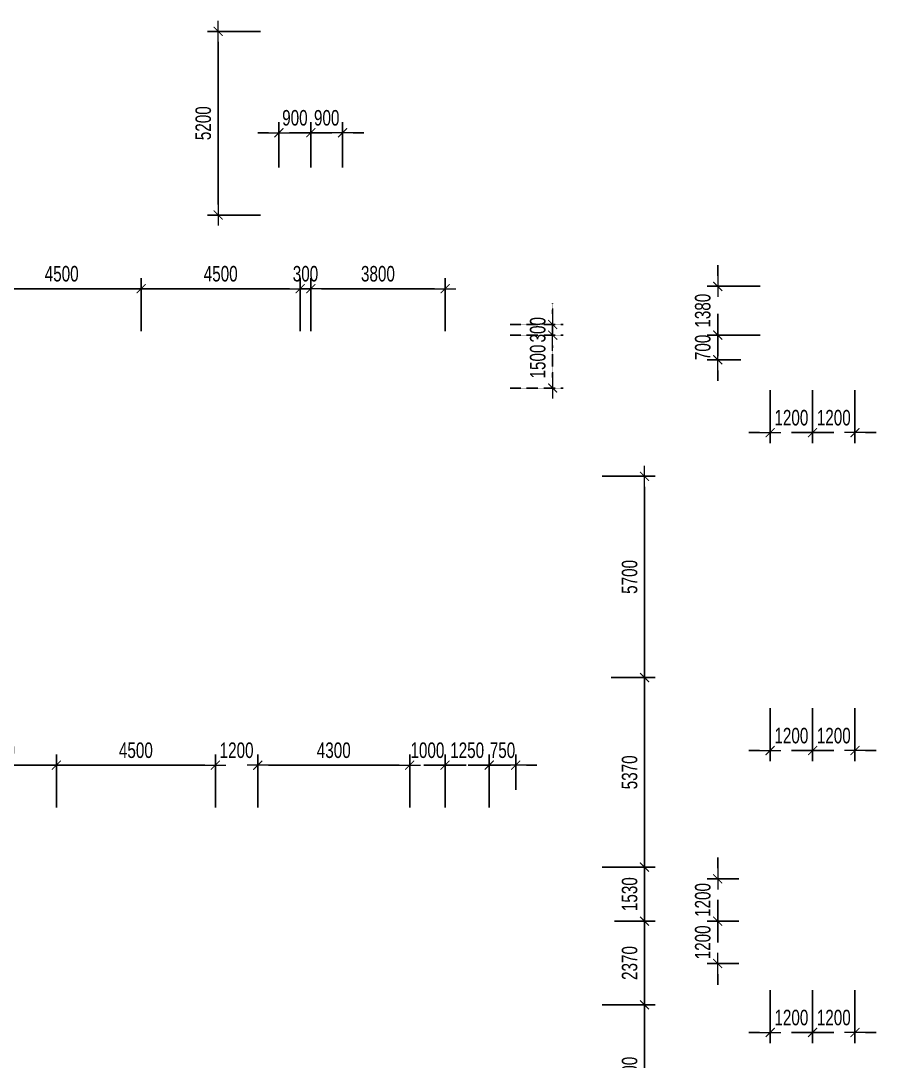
# Model space of a CAD drawing. Header units: millimetres. Extents: x -270655 to 676466, y -1281 to 105022.
# Drawn here: x 74994 to 99200, y 60735 to 90200 of the extents above; entities that cross this region are included whole.
import ezdxf

# ---------------------------------------------------------------- set-up
doc = ezdxf.new("R2010")
doc.units = ezdxf.units.MM
doc.linetypes.add('HIDDEN2', pattern=[4.7625, 3.175, -1.5875])
doc.layers.get('Defpoints').update_dxf_attribs({"color": 151, "lineweight": 9})
doc.layers.add('NDC_S_BEAM', color=3, linetype='HIDDEN2', lineweight=20)
doc.layers.add('NDC_S_DIM', color=1, linetype='Continuous', lineweight=15)
doc.styles.add('NDC_DIM', font='', dxfattribs={"width": 0.75})
doc.styles.get('NDC_DIM').set_extended_font_data('Dotum')
doc.dimstyles.new('NDC_dim_200', dxfattribs={"dimscale": 200, "dimtxt": 2.2, "dimasz": 1.5, "dimexe": 1.5, "dimexo": 2.5, "dimgap": 1, "dimtad": 1, "dimdec": 0, "dimzin": 0, "dimdsep": 46, "dimtxsty": 'NDC_DIM', "dimblk": 'DIMMARK', "dimcen": 0.09, "dimdle": 1.2, "dimclrd": 1, "dimclre": 1, "dimclrt": 3, "dimadec": 0, "dimazin": 0, "dimtfac": 1, "dimtdec": 0, "dimtix": 1, "dimtofl": 0, "dimtmove": 0, "dimatfit": 3, "dimfxl": 6, "dimfxlon": 1, "dimtolj": 1, "dimtzin": 0, "dimarcsym": 0})

# ---------------------------------------------------------------- blocks, each defined once
blk = doc.blocks.new('DIMMARK')
at = {"layer": 'NDC_S_DIM', "color": 1}
blk.add_line((-1.5, 0), (1, 0), dxfattribs=at)
at = {"layer": 'NDC_S_DIM', "color": 2, "const_width": 0.1}
blk.add_lwpolyline([(-0.424, -0.424), (0.424, 0.424)], dxfattribs=at)
blk = doc.blocks.new('*D275')
at = {"layer": 'Defpoints', "color": 0, "transparency": 16777216}
for p in [(78400, 82613), (73900, 77300), (78400, 77300)]:
    blk.add_point(p, dxfattribs=at)
at = {"layer": 'NDC_S_DIM', "color": 1, "lineweight": -2, "transparency": 16777216}
for p, q in [((73900, 81413), (73900, 82913)), ((78400, 81413), (78400, 82913)), ((74200, 82613), (78100, 82613))]:
    blk.add_line(p, q, dxfattribs=at)
at = {"layer": 'NDC_S_DIM', "color": 1, "lineweight": -2, "transparency": 16777216, "xscale": 300, "yscale": 300, "zscale": 300, "rotation": 180}
blk.add_blockref('DIMMARK', (73900, 82613), dxfattribs=at)
at = {"layer": 'NDC_S_DIM', "color": 1, "lineweight": -2, "transparency": 16777216, "xscale": 300, "yscale": 300, "zscale": 300}
blk.add_blockref('DIMMARK', (78400, 82613), dxfattribs=at)
at = {"layer": 'NDC_S_DIM', "color": 3, "transparency": 16777216, "insert": (76150, 83034), "char_height": 440, "attachment_point": 5, "style": 'NDC_DIM'}
blk.add_mtext('\\A1;4500', dxfattribs=at)
blk = doc.blocks.new('*D276')
at = {"layer": 'Defpoints', "color": 0, "transparency": 16777216}
for p in [(82900, 82613), (78400, 77300), (82900, 77300)]:
    blk.add_point(p, dxfattribs=at)
at = {"layer": 'NDC_S_DIM', "color": 1, "lineweight": -2, "transparency": 16777216}
for p, q in [((78400, 81413), (78400, 82913)), ((82900, 81413), (82900, 82913)), ((78700, 82613), (82600, 82613))]:
    blk.add_line(p, q, dxfattribs=at)
at = {"layer": 'NDC_S_DIM', "color": 1, "lineweight": -2, "transparency": 16777216, "xscale": 300, "yscale": 300, "zscale": 300, "rotation": 180}
blk.add_blockref('DIMMARK', (78400, 82613), dxfattribs=at)
at = {"layer": 'NDC_S_DIM', "color": 1, "lineweight": -2, "transparency": 16777216, "xscale": 300, "yscale": 300, "zscale": 300}
blk.add_blockref('DIMMARK', (82900, 82613), dxfattribs=at)
at = {"layer": 'NDC_S_DIM', "color": 3, "transparency": 16777216, "insert": (80650, 83034), "char_height": 440, "attachment_point": 5, "style": 'NDC_DIM'}
blk.add_mtext('\\A1;4500', dxfattribs=at)
blk = doc.blocks.new('*D277')
at = {"layer": 'Defpoints', "color": 0, "transparency": 16777216}
for p in [(83200, 82613), (82900, 77300), (83200, 77300)]:
    blk.add_point(p, dxfattribs=at)
at = {"layer": 'NDC_S_DIM', "color": 1, "lineweight": -2, "transparency": 16777216}
for p, q in [((82900, 81413), (82900, 82913)), ((83200, 81413), (83200, 82913)), ((82600, 82613), (82300, 82613)), ((83500, 82613), (83800, 82613))]:
    blk.add_line(p, q, dxfattribs=at)
at = {"layer": 'NDC_S_DIM', "color": 1, "lineweight": -2, "transparency": 16777216, "xscale": 300, "yscale": 300, "zscale": 300}
blk.add_blockref('DIMMARK', (82900, 82613), dxfattribs=at)
at = {"layer": 'NDC_S_DIM', "color": 1, "lineweight": -2, "transparency": 16777216, "xscale": 300, "yscale": 300, "zscale": 300, "rotation": 180}
blk.add_blockref('DIMMARK', (83200, 82613), dxfattribs=at)
at = {"layer": 'NDC_S_DIM', "color": 3, "transparency": 16777216, "insert": (83050, 83034), "char_height": 440, "attachment_point": 5, "style": 'NDC_DIM'}
blk.add_mtext('\\A1;300', dxfattribs=at)
blk = doc.blocks.new('*D278')
at = {"layer": 'Defpoints', "color": 0, "transparency": 16777216}
for p in [(87000, 82613), (87000, 78189), (83200, 77300)]:
    blk.add_point(p, dxfattribs=at)
at = {"layer": 'NDC_S_DIM', "color": 1, "lineweight": -2, "transparency": 16777216}
for p, q in [((83200, 81413), (83200, 82913)), ((87000, 81413), (87000, 82913)), ((83500, 82613), (86700, 82613))]:
    blk.add_line(p, q, dxfattribs=at)
at = {"layer": 'NDC_S_DIM', "color": 1, "lineweight": -2, "transparency": 16777216, "xscale": 300, "yscale": 300, "zscale": 300, "rotation": 180}
blk.add_blockref('DIMMARK', (83200, 82613), dxfattribs=at)
at = {"layer": 'NDC_S_DIM', "color": 1, "lineweight": -2, "transparency": 16777216, "xscale": 300, "yscale": 300, "zscale": 300}
blk.add_blockref('DIMMARK', (87000, 82613), dxfattribs=at)
at = {"layer": 'NDC_S_DIM', "color": 3, "transparency": 16777216, "insert": (85100, 83034), "char_height": 440, "attachment_point": 5, "style": 'NDC_DIM'}
blk.add_mtext('\\A1;3800', dxfattribs=at)
blk = doc.blocks.new('*D253')
at = {"layer": 'Defpoints', "color": 0, "transparency": 16777216}
for p in [(76000, 69119), (76000, 66230), (72700, 65790)]:
    blk.add_point(p, dxfattribs=at)
at = {"layer": 'NDC_S_DIM', "color": 1, "lineweight": -2, "transparency": 16777216}
for p, q in [((72700, 67919), (72700, 69419)), ((76000, 67919), (76000, 69419)), ((73000, 69119), (75700, 69119))]:
    blk.add_line(p, q, dxfattribs=at)
at = {"layer": 'NDC_S_DIM', "color": 1, "lineweight": -2, "transparency": 16777216, "xscale": 300, "yscale": 300, "zscale": 300, "rotation": 180}
blk.add_blockref('DIMMARK', (72700, 69119), dxfattribs=at)
at = {"layer": 'NDC_S_DIM', "color": 1, "lineweight": -2, "transparency": 16777216, "xscale": 300, "yscale": 300, "zscale": 300}
blk.add_blockref('DIMMARK', (76000, 69119), dxfattribs=at)
at = {"layer": 'NDC_S_DIM', "color": 3, "transparency": 16777216, "insert": (74350, 69539), "char_height": 440, "attachment_point": 5, "style": 'NDC_DIM'}
blk.add_mtext('\\A1;3300', dxfattribs=at)
blk = doc.blocks.new('*D254')
at = {"layer": 'Defpoints', "color": 0, "transparency": 16777216}
for p in [(80500, 69119), (76000, 66230), (80500, 66230)]:
    blk.add_point(p, dxfattribs=at)
at = {"layer": 'NDC_S_DIM', "color": 1, "lineweight": -2, "transparency": 16777216}
for p, q in [((76000, 67919), (76000, 69419)), ((80500, 67919), (80500, 69419)), ((76300, 69119), (80200, 69119))]:
    blk.add_line(p, q, dxfattribs=at)
at = {"layer": 'NDC_S_DIM', "color": 1, "lineweight": -2, "transparency": 16777216, "xscale": 300, "yscale": 300, "zscale": 300, "rotation": 180}
blk.add_blockref('DIMMARK', (76000, 69119), dxfattribs=at)
at = {"layer": 'NDC_S_DIM', "color": 1, "lineweight": -2, "transparency": 16777216, "xscale": 300, "yscale": 300, "zscale": 300}
blk.add_blockref('DIMMARK', (80500, 69119), dxfattribs=at)
at = {"layer": 'NDC_S_DIM', "color": 3, "transparency": 16777216, "insert": (78250, 69539), "char_height": 440, "attachment_point": 5, "style": 'NDC_DIM'}
blk.add_mtext('\\A1;4500', dxfattribs=at)
blk = doc.blocks.new('*D255')
at = {"layer": 'Defpoints', "color": 0, "transparency": 16777216}
for p in [(81700, 69119), (80500, 65790), (81700, 65790)]:
    blk.add_point(p, dxfattribs=at)
at = {"layer": 'NDC_S_DIM', "color": 1, "lineweight": -2, "transparency": 16777216}
for p, q in [((80500, 67919), (80500, 69419)), ((81700, 67919), (81700, 69419)), ((80200, 69119), (79900, 69119)), ((82000, 69119), (82300, 69119))]:
    blk.add_line(p, q, dxfattribs=at)
at = {"layer": 'NDC_S_DIM', "color": 1, "lineweight": -2, "transparency": 16777216, "xscale": 300, "yscale": 300, "zscale": 300}
blk.add_blockref('DIMMARK', (80500, 69119), dxfattribs=at)
at = {"layer": 'NDC_S_DIM', "color": 1, "lineweight": -2, "transparency": 16777216, "xscale": 300, "yscale": 300, "zscale": 300, "rotation": 180}
blk.add_blockref('DIMMARK', (81700, 69119), dxfattribs=at)
at = {"layer": 'NDC_S_DIM', "color": 3, "transparency": 16777216, "insert": (81100, 69539), "char_height": 440, "attachment_point": 5, "style": 'NDC_DIM'}
blk.add_mtext('\\A1;1200', dxfattribs=at)
blk = doc.blocks.new('*D256')
at = {"layer": 'Defpoints', "color": 0, "transparency": 16777216}
for p in [(86000, 69119), (86000, 66230), (81700, 65790)]:
    blk.add_point(p, dxfattribs=at)
at = {"layer": 'NDC_S_DIM', "color": 1, "lineweight": -2, "transparency": 16777216}
for p, q in [((81700, 67919), (81700, 69419)), ((86000, 67919), (86000, 69419)), ((82000, 69119), (85700, 69119))]:
    blk.add_line(p, q, dxfattribs=at)
at = {"layer": 'NDC_S_DIM', "color": 1, "lineweight": -2, "transparency": 16777216, "xscale": 300, "yscale": 300, "zscale": 300, "rotation": 180}
blk.add_blockref('DIMMARK', (81700, 69119), dxfattribs=at)
at = {"layer": 'NDC_S_DIM', "color": 1, "lineweight": -2, "transparency": 16777216, "xscale": 300, "yscale": 300, "zscale": 300}
blk.add_blockref('DIMMARK', (86000, 69119), dxfattribs=at)
at = {"layer": 'NDC_S_DIM', "color": 3, "transparency": 16777216, "insert": (83850, 69539), "char_height": 440, "attachment_point": 5, "style": 'NDC_DIM'}
blk.add_mtext('\\A1;4300', dxfattribs=at)
blk = doc.blocks.new('*D257')
at = {"layer": 'Defpoints', "color": 0, "transparency": 16777216}
for p in [(87000, 69119), (86000, 66230), (87000, 65790)]:
    blk.add_point(p, dxfattribs=at)
at = {"layer": 'NDC_S_DIM', "color": 1, "lineweight": -2, "transparency": 16777216}
for p, q in [((86000, 67919), (86000, 69419)), ((87000, 67919), (87000, 69419)), ((85700, 69119), (85400, 69119)), ((87300, 69119), (87600, 69119))]:
    blk.add_line(p, q, dxfattribs=at)
at = {"layer": 'NDC_S_DIM', "color": 1, "lineweight": -2, "transparency": 16777216, "xscale": 300, "yscale": 300, "zscale": 300}
blk.add_blockref('DIMMARK', (86000, 69119), dxfattribs=at)
at = {"layer": 'NDC_S_DIM', "color": 1, "lineweight": -2, "transparency": 16777216, "xscale": 300, "yscale": 300, "zscale": 300, "rotation": 180}
blk.add_blockref('DIMMARK', (87000, 69119), dxfattribs=at)
at = {"layer": 'NDC_S_DIM', "color": 3, "transparency": 16777216, "insert": (86500, 69539), "char_height": 440, "attachment_point": 5, "style": 'NDC_DIM'}
blk.add_mtext('\\A1;1000', dxfattribs=at)
blk = doc.blocks.new('*D258')
at = {"layer": 'Defpoints', "color": 0, "transparency": 16777216}
for p in [(88250, 69119), (88250, 66088), (87000, 65790)]:
    blk.add_point(p, dxfattribs=at)
at = {"layer": 'NDC_S_DIM', "color": 1, "lineweight": -2, "transparency": 16777216}
for p, q in [((87000, 67919), (87000, 69419)), ((88250, 67919), (88250, 69419)), ((86700, 69119), (86400, 69119)), ((88550, 69119), (88850, 69119))]:
    blk.add_line(p, q, dxfattribs=at)
at = {"layer": 'NDC_S_DIM', "color": 1, "lineweight": -2, "transparency": 16777216, "xscale": 300, "yscale": 300, "zscale": 300}
blk.add_blockref('DIMMARK', (87000, 69119), dxfattribs=at)
at = {"layer": 'NDC_S_DIM', "color": 1, "lineweight": -2, "transparency": 16777216, "xscale": 300, "yscale": 300, "zscale": 300, "rotation": 180}
blk.add_blockref('DIMMARK', (88250, 69119), dxfattribs=at)
at = {"layer": 'NDC_S_DIM', "color": 3, "transparency": 16777216, "insert": (87625, 69539), "char_height": 440, "attachment_point": 5, "style": 'NDC_DIM'}
blk.add_mtext('\\A1;1250', dxfattribs=at)
blk = doc.blocks.new('*D272')
at = {"layer": 'Defpoints', "color": 0, "transparency": 16777216}
for p in [(89000, 77300), (91201, 71600), (92643, 71600)]:
    blk.add_point(p, dxfattribs=at)
at = {"layer": 'NDC_S_DIM', "color": 1, "lineweight": -2, "transparency": 16777216}
for p, q in [((91443, 77300), (92943, 77300)), ((92643, 77000), (92643, 71900)), ((91701, 71600), (92943, 71600))]:
    blk.add_line(p, q, dxfattribs=at)
at = {"layer": 'NDC_S_DIM', "color": 1, "lineweight": -2, "transparency": 16777216, "xscale": 300, "yscale": 300, "zscale": 300}
for p, rotation in [((92643, 77300), 90), ((92643, 71600), 270)]:
    blk.add_blockref('DIMMARK', p, dxfattribs=dict(at, rotation=rotation))
at = {"layer": 'NDC_S_DIM', "color": 3, "transparency": 16777216, "insert": (92223, 74450), "char_height": 440, "attachment_point": 5, "rotation": 90, "style": 'NDC_DIM'}
blk.add_mtext('\\A1;5700', dxfattribs=at)
blk = doc.blocks.new('*D273')
at = {"layer": 'Defpoints', "color": 0, "transparency": 16777216}
for p in [(91201, 71600), (85500, 66230), (92643, 66230)]:
    blk.add_point(p, dxfattribs=at)
at = {"layer": 'NDC_S_DIM', "color": 1, "lineweight": -2, "transparency": 16777216}
for p, q in [((91701, 71600), (92943, 71600)), ((92643, 71300), (92643, 66530)), ((91443, 66230), (92943, 66230))]:
    blk.add_line(p, q, dxfattribs=at)
at = {"layer": 'NDC_S_DIM', "color": 1, "lineweight": -2, "transparency": 16777216, "xscale": 300, "yscale": 300, "zscale": 300}
for p, rotation in [((92643, 71600), 90), ((92643, 66230), 270)]:
    blk.add_blockref('DIMMARK', p, dxfattribs=dict(at, rotation=rotation))
at = {"layer": 'NDC_S_DIM', "color": 3, "transparency": 16777216, "insert": (92223, 68915), "char_height": 440, "attachment_point": 5, "rotation": 90, "style": 'NDC_DIM'}
blk.add_mtext('\\A1;5370', dxfattribs=at)
blk = doc.blocks.new('*D274')
at = {"layer": 'Defpoints', "color": 0, "transparency": 16777216}
for p in [(85500, 66230), (91293, 64700), (92643, 64700)]:
    blk.add_point(p, dxfattribs=at)
at = {"layer": 'NDC_S_DIM', "color": 1, "lineweight": -2, "transparency": 16777216}
for p, q in [((91443, 66230), (92943, 66230)), ((92643, 65930), (92643, 65000)), ((91793, 64700), (92943, 64700))]:
    blk.add_line(p, q, dxfattribs=at)
at = {"layer": 'NDC_S_DIM', "color": 1, "lineweight": -2, "transparency": 16777216, "xscale": 300, "yscale": 300, "zscale": 300}
for p, rotation in [((92643, 66230), 90), ((92643, 64700), 270)]:
    blk.add_blockref('DIMMARK', p, dxfattribs=dict(at, rotation=rotation))
at = {"layer": 'NDC_S_DIM', "color": 3, "transparency": 16777216, "insert": (92223, 65465), "char_height": 440, "attachment_point": 5, "rotation": 90, "style": 'NDC_DIM'}
blk.add_mtext('\\A1;1530', dxfattribs=at)
blk = doc.blocks.new('*D240')
at = {"layer": 'Defpoints', "color": 0, "transparency": 16777216}
for p in [(91293, 64700), (88000, 62330), (92643, 62330)]:
    blk.add_point(p, dxfattribs=at)
at = {"layer": 'NDC_S_DIM', "color": 1, "lineweight": -2, "transparency": 16777216}
for p, q in [((91793, 64700), (92943, 64700)), ((92643, 64400), (92643, 62630)), ((91443, 62330), (92943, 62330))]:
    blk.add_line(p, q, dxfattribs=at)
at = {"layer": 'NDC_S_DIM', "color": 1, "lineweight": -2, "transparency": 16777216, "xscale": 300, "yscale": 300, "zscale": 300}
for p, rotation in [((92643, 64700), 90), ((92643, 62330), 270)]:
    blk.add_blockref('DIMMARK', p, dxfattribs=dict(at, rotation=rotation))
at = {"layer": 'NDC_S_DIM', "color": 3, "transparency": 16777216, "insert": (92223, 63515), "char_height": 440, "attachment_point": 5, "rotation": 90, "style": 'NDC_DIM'}
blk.add_mtext('\\A1;2370', dxfattribs=at)
blk = doc.blocks.new('*D241')
at = {"layer": 'Defpoints', "color": 0, "transparency": 16777216}
for p in [(88000, 62330), (85500, 58430), (92643, 58430)]:
    blk.add_point(p, dxfattribs=at)
at = {"layer": 'NDC_S_DIM', "color": 1, "lineweight": -2, "transparency": 16777216}
for p, q in [((91443, 62330), (92943, 62330)), ((92643, 62030), (92643, 58730)), ((91443, 58430), (92943, 58430))]:
    blk.add_line(p, q, dxfattribs=at)
at = {"layer": 'NDC_S_DIM', "color": 1, "lineweight": -2, "transparency": 16777216, "xscale": 300, "yscale": 300, "zscale": 300}
for p, rotation in [((92643, 62330), 90), ((92643, 58430), 270)]:
    blk.add_blockref('DIMMARK', p, dxfattribs=dict(at, rotation=rotation))
at = {"layer": 'NDC_S_DIM', "color": 3, "transparency": 16777216, "insert": (92223, 60380), "char_height": 440, "attachment_point": 5, "rotation": 90, "style": 'NDC_DIM'}
blk.add_mtext('\\A1;3900', dxfattribs=at)
blk = doc.blocks.new('*D196')
at = {"layer": 'Defpoints', "color": 0, "transparency": 16777216}
for p in [(83200, 89900), (80579, 84700), (82300, 84700)]:
    blk.add_point(p, dxfattribs=at)
at = {"layer": 'NDC_S_DIM', "color": 1, "lineweight": -2, "transparency": 16777216}
for p, q in [((81779, 89900), (80279, 89900)), ((80579, 89600), (80579, 85000)), ((81779, 84700), (80279, 84700))]:
    blk.add_line(p, q, dxfattribs=at)
at = {"layer": 'NDC_S_DIM', "color": 1, "lineweight": -2, "transparency": 16777216, "xscale": 300, "yscale": 300, "zscale": 300}
for p, rotation in [((80579, 89900), 90), ((80579, 84700), 270)]:
    blk.add_blockref('DIMMARK', p, dxfattribs=dict(at, rotation=rotation))
at = {"layer": 'NDC_S_DIM', "color": 3, "transparency": 16777216, "insert": (80158, 87300), "char_height": 440, "attachment_point": 5, "rotation": 90, "style": 'NDC_DIM'}
blk.add_mtext('\\A1;5200', dxfattribs=at)
blk = doc.blocks.new('*D544')
at = {"layer": 'Defpoints', "color": 0, "transparency": 16777216}
for p in [(96200, 63441), (97400, 63441), (97400, 61548)]:
    blk.add_point(p, dxfattribs=at)
at = {"layer": 'NDC_S_DIM', "color": 1, "lineweight": -2, "transparency": 16777216}
for p, q in [((96200, 62748), (96200, 61248)), ((97400, 62748), (97400, 61248)), ((95900, 61548), (95600, 61548)), ((97700, 61548), (98000, 61548))]:
    blk.add_line(p, q, dxfattribs=at)
at = {"layer": 'NDC_S_DIM', "color": 1, "lineweight": -2, "transparency": 16777216, "xscale": 300, "yscale": 300, "zscale": 300}
blk.add_blockref('DIMMARK', (96200, 61548), dxfattribs=at)
at = {"layer": 'NDC_S_DIM', "color": 1, "lineweight": -2, "transparency": 16777216, "xscale": 300, "yscale": 300, "zscale": 300, "rotation": 180}
blk.add_blockref('DIMMARK', (97400, 61548), dxfattribs=at)
at = {"layer": 'NDC_S_DIM', "color": 3, "transparency": 16777216, "insert": (96800, 61968), "char_height": 440, "attachment_point": 5, "style": 'NDC_DIM'}
blk.add_mtext('\\A1;1200', dxfattribs=at)
blk = doc.blocks.new('*D545')
at = {"layer": 'Defpoints', "color": 0, "transparency": 16777216}
for p in [(97400, 63441), (98600, 63441), (98600, 61548)]:
    blk.add_point(p, dxfattribs=at)
at = {"layer": 'NDC_S_DIM', "color": 1, "lineweight": -2, "transparency": 16777216}
for p, q in [((97400, 62748), (97400, 61248)), ((98600, 62748), (98600, 61248)), ((97100, 61548), (96800, 61548)), ((98900, 61548), (99200, 61548))]:
    blk.add_line(p, q, dxfattribs=at)
at = {"layer": 'NDC_S_DIM', "color": 1, "lineweight": -2, "transparency": 16777216, "xscale": 300, "yscale": 300, "zscale": 300}
blk.add_blockref('DIMMARK', (97400, 61548), dxfattribs=at)
at = {"layer": 'NDC_S_DIM', "color": 1, "lineweight": -2, "transparency": 16777216, "xscale": 300, "yscale": 300, "zscale": 300, "rotation": 180}
blk.add_blockref('DIMMARK', (98600, 61548), dxfattribs=at)
at = {"layer": 'NDC_S_DIM', "color": 3, "transparency": 16777216, "insert": (98000, 61968), "char_height": 440, "attachment_point": 5, "style": 'NDC_DIM'}
blk.add_mtext('\\A1;1200', dxfattribs=at)
blk = doc.blocks.new('*D546')
at = {"layer": 'Defpoints', "color": 0, "transparency": 16777216}
for p in [(95816, 65900), (94715, 64700), (95816, 64700)]:
    blk.add_point(p, dxfattribs=at)
at = {"layer": 'NDC_S_DIM', "color": 1, "lineweight": -2, "transparency": 16777216}
for p, q in [((94715, 66200), (94715, 66500)), ((95316, 65900), (94415, 65900)), ((95316, 64700), (94415, 64700)), ((94715, 64400), (94715, 64100))]:
    blk.add_line(p, q, dxfattribs=at)
at = {"layer": 'NDC_S_DIM', "color": 1, "lineweight": -2, "transparency": 16777216, "xscale": 300, "yscale": 300, "zscale": 300}
for p, rotation in [((94715, 65900), 270), ((94715, 64700), 90)]:
    blk.add_blockref('DIMMARK', p, dxfattribs=dict(at, rotation=rotation))
at = {"layer": 'NDC_S_DIM', "color": 3, "transparency": 16777216, "insert": (94294, 65300), "char_height": 440, "attachment_point": 5, "rotation": 90, "style": 'NDC_DIM'}
blk.add_mtext('\\A1;1200', dxfattribs=at)
blk = doc.blocks.new('*D547')
at = {"layer": 'Defpoints', "color": 0, "transparency": 16777216}
for p in [(95816, 64700), (94715, 63500), (95816, 63500)]:
    blk.add_point(p, dxfattribs=at)
at = {"layer": 'NDC_S_DIM', "color": 1, "lineweight": -2, "transparency": 16777216}
for p, q in [((94715, 65000), (94715, 65300)), ((95316, 64700), (94415, 64700)), ((95316, 63500), (94415, 63500)), ((94715, 63200), (94715, 62900))]:
    blk.add_line(p, q, dxfattribs=at)
at = {"layer": 'NDC_S_DIM', "color": 1, "lineweight": -2, "transparency": 16777216, "xscale": 300, "yscale": 300, "zscale": 300}
for p, rotation in [((94715, 64700), 270), ((94715, 63500), 90)]:
    blk.add_blockref('DIMMARK', p, dxfattribs=dict(at, rotation=rotation))
at = {"layer": 'NDC_S_DIM', "color": 3, "transparency": 16777216, "insert": (94294, 64100), "char_height": 440, "attachment_point": 5, "rotation": 90, "style": 'NDC_DIM'}
blk.add_mtext('\\A1;1200', dxfattribs=at)
blk = doc.blocks.new('*D552')
at = {"layer": 'Defpoints', "color": 0, "transparency": 16777216}
for p in [(96200, 71425), (97400, 71425), (97400, 69533)]:
    blk.add_point(p, dxfattribs=at)
at = {"layer": 'NDC_S_DIM', "color": 1, "lineweight": -2, "transparency": 16777216}
for p, q in [((96200, 70733), (96200, 69233)), ((97400, 70733), (97400, 69233)), ((95900, 69533), (95600, 69533)), ((97700, 69533), (98000, 69533))]:
    blk.add_line(p, q, dxfattribs=at)
at = {"layer": 'NDC_S_DIM', "color": 1, "lineweight": -2, "transparency": 16777216, "xscale": 300, "yscale": 300, "zscale": 300}
blk.add_blockref('DIMMARK', (96200, 69533), dxfattribs=at)
at = {"layer": 'NDC_S_DIM', "color": 1, "lineweight": -2, "transparency": 16777216, "xscale": 300, "yscale": 300, "zscale": 300, "rotation": 180}
blk.add_blockref('DIMMARK', (97400, 69533), dxfattribs=at)
at = {"layer": 'NDC_S_DIM', "color": 3, "transparency": 16777216, "insert": (96800, 69953), "char_height": 440, "attachment_point": 5, "style": 'NDC_DIM'}
blk.add_mtext('\\A1;1200', dxfattribs=at)
blk = doc.blocks.new('*D553')
at = {"layer": 'Defpoints', "color": 0, "transparency": 16777216}
for p in [(97400, 71425), (98600, 71425), (98600, 69533)]:
    blk.add_point(p, dxfattribs=at)
at = {"layer": 'NDC_S_DIM', "color": 1, "lineweight": -2, "transparency": 16777216}
for p, q in [((97400, 70733), (97400, 69233)), ((98600, 70733), (98600, 69233)), ((97100, 69533), (96800, 69533)), ((98900, 69533), (99200, 69533))]:
    blk.add_line(p, q, dxfattribs=at)
at = {"layer": 'NDC_S_DIM', "color": 1, "lineweight": -2, "transparency": 16777216, "xscale": 300, "yscale": 300, "zscale": 300}
blk.add_blockref('DIMMARK', (97400, 69533), dxfattribs=at)
at = {"layer": 'NDC_S_DIM', "color": 1, "lineweight": -2, "transparency": 16777216, "xscale": 300, "yscale": 300, "zscale": 300, "rotation": 180}
blk.add_blockref('DIMMARK', (98600, 69533), dxfattribs=at)
at = {"layer": 'NDC_S_DIM', "color": 3, "transparency": 16777216, "insert": (98000, 69953), "char_height": 440, "attachment_point": 5, "style": 'NDC_DIM'}
blk.add_mtext('\\A1;1200', dxfattribs=at)
blk = doc.blocks.new('*D554')
at = {"layer": 'Defpoints', "color": 0, "transparency": 16777216}
for p in [(96200, 80429), (97400, 80429), (97400, 78536)]:
    blk.add_point(p, dxfattribs=at)
at = {"layer": 'NDC_S_DIM', "color": 1, "lineweight": -2, "transparency": 16777216}
for p, q in [((96200, 79736), (96200, 78236)), ((97400, 79736), (97400, 78236)), ((95900, 78536), (95600, 78536)), ((97700, 78536), (98000, 78536))]:
    blk.add_line(p, q, dxfattribs=at)
at = {"layer": 'NDC_S_DIM', "color": 1, "lineweight": -2, "transparency": 16777216, "xscale": 300, "yscale": 300, "zscale": 300}
blk.add_blockref('DIMMARK', (96200, 78536), dxfattribs=at)
at = {"layer": 'NDC_S_DIM', "color": 1, "lineweight": -2, "transparency": 16777216, "xscale": 300, "yscale": 300, "zscale": 300, "rotation": 180}
blk.add_blockref('DIMMARK', (97400, 78536), dxfattribs=at)
at = {"layer": 'NDC_S_DIM', "color": 3, "transparency": 16777216, "insert": (96800, 78957), "char_height": 440, "attachment_point": 5, "style": 'NDC_DIM'}
blk.add_mtext('\\A1;1200', dxfattribs=at)
blk = doc.blocks.new('*D555')
at = {"layer": 'Defpoints', "color": 0, "transparency": 16777216}
for p in [(97400, 80429), (98600, 80429), (98600, 78536)]:
    blk.add_point(p, dxfattribs=at)
at = {"layer": 'NDC_S_DIM', "color": 1, "lineweight": -2, "transparency": 16777216}
for p, q in [((97400, 79736), (97400, 78236)), ((98600, 79736), (98600, 78236)), ((97100, 78536), (96800, 78536)), ((98900, 78536), (99200, 78536))]:
    blk.add_line(p, q, dxfattribs=at)
at = {"layer": 'NDC_S_DIM', "color": 1, "lineweight": -2, "transparency": 16777216, "xscale": 300, "yscale": 300, "zscale": 300}
blk.add_blockref('DIMMARK', (97400, 78536), dxfattribs=at)
at = {"layer": 'NDC_S_DIM', "color": 1, "lineweight": -2, "transparency": 16777216, "xscale": 300, "yscale": 300, "zscale": 300, "rotation": 180}
blk.add_blockref('DIMMARK', (98600, 78536), dxfattribs=at)
at = {"layer": 'NDC_S_DIM', "color": 3, "transparency": 16777216, "insert": (98000, 78957), "char_height": 440, "attachment_point": 5, "style": 'NDC_DIM'}
blk.add_mtext('\\A1;1200', dxfattribs=at)
blk = doc.blocks.new('*D556')
at = {"layer": 'Defpoints', "color": 0, "transparency": 16777216}
for p in [(96674, 82680), (94715, 81300), (97074, 81300)]:
    blk.add_point(p, dxfattribs=at)
at = {"layer": 'NDC_S_DIM', "color": 1, "lineweight": -2, "transparency": 16777216}
for p, q in [((94715, 82980), (94715, 83280)), ((95915, 82680), (94415, 82680)), ((95915, 81300), (94415, 81300)), ((94715, 81000), (94715, 80700))]:
    blk.add_line(p, q, dxfattribs=at)
at = {"layer": 'NDC_S_DIM', "color": 1, "lineweight": -2, "transparency": 16777216, "xscale": 300, "yscale": 300, "zscale": 300}
for p, rotation in [((94715, 82680), 270), ((94715, 81300), 90)]:
    blk.add_blockref('DIMMARK', p, dxfattribs=dict(at, rotation=rotation))
at = {"layer": 'NDC_S_DIM', "color": 3, "transparency": 16777216, "insert": (94294, 81990), "char_height": 440, "attachment_point": 5, "rotation": 90, "style": 'NDC_DIM'}
blk.add_mtext('\\A1;1380', dxfattribs=at)
blk = doc.blocks.new('*D557')
at = {"layer": 'Defpoints', "color": 0, "transparency": 16777216}
for p in [(97074, 81300), (94715, 80600), (95874, 80600)]:
    blk.add_point(p, dxfattribs=at)
at = {"layer": 'NDC_S_DIM', "color": 1, "lineweight": -2, "transparency": 16777216}
for p, q in [((94715, 81600), (94715, 81900)), ((95915, 81300), (94415, 81300)), ((95374, 80600), (94415, 80600)), ((94715, 80300), (94715, 80000))]:
    blk.add_line(p, q, dxfattribs=at)
at = {"layer": 'NDC_S_DIM', "color": 1, "lineweight": -2, "transparency": 16777216, "xscale": 300, "yscale": 300, "zscale": 300}
for p, rotation in [((94715, 81300), 270), ((94715, 80600), 90)]:
    blk.add_blockref('DIMMARK', p, dxfattribs=dict(at, rotation=rotation))
at = {"layer": 'NDC_S_DIM', "color": 3, "transparency": 16777216, "insert": (94294, 80950), "char_height": 440, "attachment_point": 5, "rotation": 90, "style": 'NDC_DIM'}
blk.add_mtext('\\A1;700', dxfattribs=at)
blk = doc.blocks.new('*D718')
at = {"layer": 'Defpoints', "color": 0, "transparency": 16777216}
for p in [(83200, 87030), (82300, 85542), (83200, 85542)]:
    blk.add_point(p, dxfattribs=at)
at = {"layer": 'NDC_S_DIM', "color": 1, "lineweight": -2, "transparency": 16777216}
for p, q in [((82300, 86042), (82300, 87330)), ((83200, 86042), (83200, 87330)), ((82000, 87030), (81700, 87030)), ((83500, 87030), (83800, 87030))]:
    blk.add_line(p, q, dxfattribs=at)
at = {"layer": 'NDC_S_DIM', "color": 1, "lineweight": -2, "transparency": 16777216, "xscale": 300, "yscale": 300, "zscale": 300}
blk.add_blockref('DIMMARK', (82300, 87030), dxfattribs=at)
at = {"layer": 'NDC_S_DIM', "color": 1, "lineweight": -2, "transparency": 16777216, "xscale": 300, "yscale": 300, "zscale": 300, "rotation": 180}
blk.add_blockref('DIMMARK', (83200, 87030), dxfattribs=at)
at = {"layer": 'NDC_S_DIM', "color": 3, "transparency": 16777216, "insert": (82750, 87450), "char_height": 440, "attachment_point": 5, "style": 'NDC_DIM'}
blk.add_mtext('\\A1;900', dxfattribs=at)
blk = doc.blocks.new('*D719')
at = {"layer": 'Defpoints', "color": 0, "transparency": 16777216}
for p in [(84100, 87030), (83200, 85542), (84100, 85542)]:
    blk.add_point(p, dxfattribs=at)
at = {"layer": 'NDC_S_DIM', "color": 1, "lineweight": -2, "transparency": 16777216}
for p, q in [((83200, 86042), (83200, 87330)), ((84100, 86042), (84100, 87330)), ((82900, 87030), (82600, 87030)), ((84400, 87030), (84700, 87030))]:
    blk.add_line(p, q, dxfattribs=at)
at = {"layer": 'NDC_S_DIM', "color": 1, "lineweight": -2, "transparency": 16777216, "xscale": 300, "yscale": 300, "zscale": 300}
blk.add_blockref('DIMMARK', (83200, 87030), dxfattribs=at)
at = {"layer": 'NDC_S_DIM', "color": 1, "lineweight": -2, "transparency": 16777216, "xscale": 300, "yscale": 300, "zscale": 300, "rotation": 180}
blk.add_blockref('DIMMARK', (84100, 87030), dxfattribs=at)
at = {"layer": 'NDC_S_DIM', "color": 3, "transparency": 16777216, "insert": (83650, 87450), "char_height": 440, "attachment_point": 5, "style": 'NDC_DIM'}
blk.add_mtext('\\A1;900', dxfattribs=at)
blk = doc.blocks.new('*D720')
at = {"layer": 'Defpoints', "color": 0, "transparency": 16777216}
for p in [(87806, 81600), (87806, 81300), (90044, 81300)]:
    blk.add_point(p, dxfattribs=at)
at = {"layer": 'NDC_S_BEAM', "color": 1, "lineweight": -2, "transparency": 16777216}
for p, q in [((90044, 81900), (90044, 82200)), ((88844, 81600), (90344, 81600)), ((88844, 81300), (90344, 81300)), ((90044, 81000), (90044, 80700))]:
    blk.add_line(p, q, dxfattribs=at)
at = {"layer": 'NDC_S_BEAM', "color": 1, "lineweight": -2, "transparency": 16777216, "xscale": 300, "yscale": 300, "zscale": 300}
for p, rotation in [((90044, 81600), 270), ((90044, 81300), 90)]:
    blk.add_blockref('DIMMARK', p, dxfattribs=dict(at, rotation=rotation))
at = {"layer": 'NDC_S_BEAM', "color": 3, "transparency": 16777216, "insert": (89624, 81450), "char_height": 440, "attachment_point": 5, "rotation": 90, "style": 'NDC_DIM'}
blk.add_mtext('\\A1;300', dxfattribs=at)
blk = doc.blocks.new('*D721')
at = {"layer": 'Defpoints', "color": 0, "transparency": 16777216}
for p in [(87806, 81300), (87806, 79800), (90044, 79800)]:
    blk.add_point(p, dxfattribs=at)
at = {"layer": 'NDC_S_BEAM', "color": 1, "lineweight": -2, "transparency": 16777216}
for p, q in [((88844, 81300), (90344, 81300)), ((90044, 81000), (90044, 80100)), ((88844, 79800), (90344, 79800))]:
    blk.add_line(p, q, dxfattribs=at)
at = {"layer": 'NDC_S_BEAM', "color": 1, "lineweight": -2, "transparency": 16777216, "xscale": 300, "yscale": 300, "zscale": 300}
for p, rotation in [((90044, 81300), 90), ((90044, 79800), 270)]:
    blk.add_blockref('DIMMARK', p, dxfattribs=dict(at, rotation=rotation))
at = {"layer": 'NDC_S_BEAM', "color": 3, "transparency": 16777216, "insert": (89624, 80550), "char_height": 440, "attachment_point": 5, "rotation": 90, "style": 'NDC_DIM'}
blk.add_mtext('\\A1;1500', dxfattribs=at)
blk = doc.blocks.new('*D771')
at = {"layer": 'Defpoints', "color": 0, "transparency": 16777216}
for p in [(89000, 69119), (88250, 67919), (89000, 67919)]:
    blk.add_point(p, dxfattribs=at)
at = {"layer": 'NDC_S_DIM', "color": 1, "lineweight": -2, "transparency": 16777216}
for p, q in [((88250, 68419), (88250, 69419)), ((89000, 68419), (89000, 69419)), ((87950, 69119), (87650, 69119)), ((89300, 69119), (89600, 69119))]:
    blk.add_line(p, q, dxfattribs=at)
at = {"layer": 'NDC_S_DIM', "color": 1, "lineweight": -2, "transparency": 16777216, "xscale": 300, "yscale": 300, "zscale": 300}
blk.add_blockref('DIMMARK', (88250, 69119), dxfattribs=at)
at = {"layer": 'NDC_S_DIM', "color": 1, "lineweight": -2, "transparency": 16777216, "xscale": 300, "yscale": 300, "zscale": 300, "rotation": 180}
blk.add_blockref('DIMMARK', (89000, 69119), dxfattribs=at)
at = {"layer": 'NDC_S_DIM', "color": 3, "transparency": 16777216, "insert": (88625, 69539), "char_height": 440, "attachment_point": 5, "style": 'NDC_DIM'}
blk.add_mtext('\\A1;750', dxfattribs=at)

msp = doc.modelspace()

# ---------------------------------------------------------------- dimensions: what is measured, and where the dimension line sits
at = {"layer": 'NDC_S_BEAM'}
for base, p1, p2, picture, middle in [((90044, 81300), (87805.7, 81600), (87805.7, 81300), '*D720', (89623.7, 81450)), ((90044, 79800), (87805.7, 81300), (87805.7, 79800), '*D721', (89623.7, 80550))]:
    dim = msp.add_linear_dim(base=base, p1=p1, p2=p2, angle=90, dimstyle='NDC_dim_200', dxfattribs=at)
    dim.commit()
    dim.dimension.update_dxf_attribs({"geometry": picture, "text_midpoint": middle})
at = {"layer": 'NDC_S_DIM'}
dim = msp.add_linear_dim(base=(80578.6, 84700), p1=(83200, 89900), p2=(82300, 84700), angle=90, dimstyle='NDC_dim_200', dxfattribs=at)
dim.commit()
dim.dimension.update_dxf_attribs({"geometry": '*D196', "text_midpoint": (80158.3, 87300)})
for base, p1, p2, picture, middle in [((83200, 87030.2), (82300, 85542.4), (83200, 85542.4), '*D718', (82750, 87450.5)), ((84100, 87030.2), (83200, 85542.4), (84100, 85542.4), '*D719', (83650, 87450.5)), ((97400, 78536.4), (96200, 80429.2), (97400, 80429.2), '*D554', (96800, 78956.7)), ((98600, 78536.4), (97400, 80429.2), (98600, 80429.2), '*D555', (98000, 78956.7)), ((97400, 69532.6), (96200, 71425.4), (97400, 71425.4), '*D552', (96800, 69952.9)), ((98600, 69532.6), (97400, 71425.4), (98600, 71425.4), '*D553', (98000, 69952.9)), ((89000, 69118.9), (88250, 67918.9), (89000, 67918.9), '*D771', (88625, 69539.2)), ((97400, 61548.1), (96200, 63440.9), (97400, 63440.9), '*D544', (96800, 61968.4)), ((98600, 61548.1), (97400, 63440.9), (98600, 63440.9), '*D545', (98000, 61968.4))]:
    dim = msp.add_linear_dim(base=base, p1=p1, p2=p2, dimstyle='NDC_dim_200', dxfattribs=at)
    dim.commit()
    dim.dimension.update_dxf_attribs({"geometry": picture, "text_midpoint": middle})
for base, p1, p2, picture, middle in [((78400, 82613.4), (73900, 77300), (78400, 77300), '*D275', (76150, 83033.7)), ((82900, 82613.4), (78400, 77300), (82900, 77300), '*D276', (80650, 83033.7)), ((83200, 82613.4), (82900, 77300), (83200, 77300), '*D277', (83050, 83033.7)), ((87000, 82613.4), (83200, 77300), (87000, 78189.2), '*D278', (85100, 83033.7)), ((76000, 69118.9), (72700, 65790.2), (76000, 66230.2), '*D253', (74350, 69539.2)), ((80500, 69118.9), (76000, 66230.2), (80500, 66230.2), '*D254', (78250, 69539.2)), ((81700, 69118.9), (80500, 65790.2), (81700, 65790.2), '*D255', (81100, 69539.2)), ((86000, 69118.9), (81700, 65790.2), (86000, 66230.2), '*D256', (83850, 69539.2)), ((87000, 69118.9), (86000, 66230.2), (87000, 65790.2), '*D257', (86500, 69539.2)), ((88250, 69118.9), (87000, 65790.2), (88250, 66087.6), '*D258', (87625, 69539.2))]:
    dim = msp.add_linear_dim(base=base, p1=p1, p2=p2, dimstyle='NDC_dim_200', override={"dimtmove": 1}, dxfattribs=at)
    dim.commit()
    dim.dimension.update_dxf_attribs({"geometry": picture, "text_midpoint": middle})
for base, p1, p2, picture, middle in [((94714.6, 81300), (96673.6, 82679.6), (97073.6, 81300), '*D556', (94294.3, 81989.8)), ((94714.6, 80600.2), (97073.6, 81300), (95873.6, 80600.2), '*D557', (94294.3, 80950.1)), ((92643, 71600), (89000, 77300), (91200.6, 71600), '*D272', (92222.7, 74450)), ((92643, 66230.2), (91200.6, 71600), (85500, 66230.2), '*D273', (92222.7, 68915.1)), ((92643, 64700), (85500, 66230.2), (91293, 64700), '*D274', (92222.7, 65465.1)), ((94714.6, 64700), (95815.5, 65900), (95815.5, 64700), '*D546', (94294.3, 65300)), ((94714.6, 63500), (95815.5, 64700), (95815.5, 63500), '*D547', (94294.3, 64100)), ((92643, 62330.1), (91293, 64700), (88000, 62330.1), '*D240', (92222.7, 63515.1)), ((92643, 58430), (88000, 62330.1), (85500, 58430), '*D241', (92222.7, 60380.1))]:
    dim = msp.add_linear_dim(base=base, p1=p1, p2=p2, angle=90, dimstyle='NDC_dim_200', override={"dimtmove": 1}, dxfattribs=at)
    dim.commit()
    dim.dimension.update_dxf_attribs({"geometry": picture, "text_midpoint": middle})

doc.saveas('drawing.dxf')
